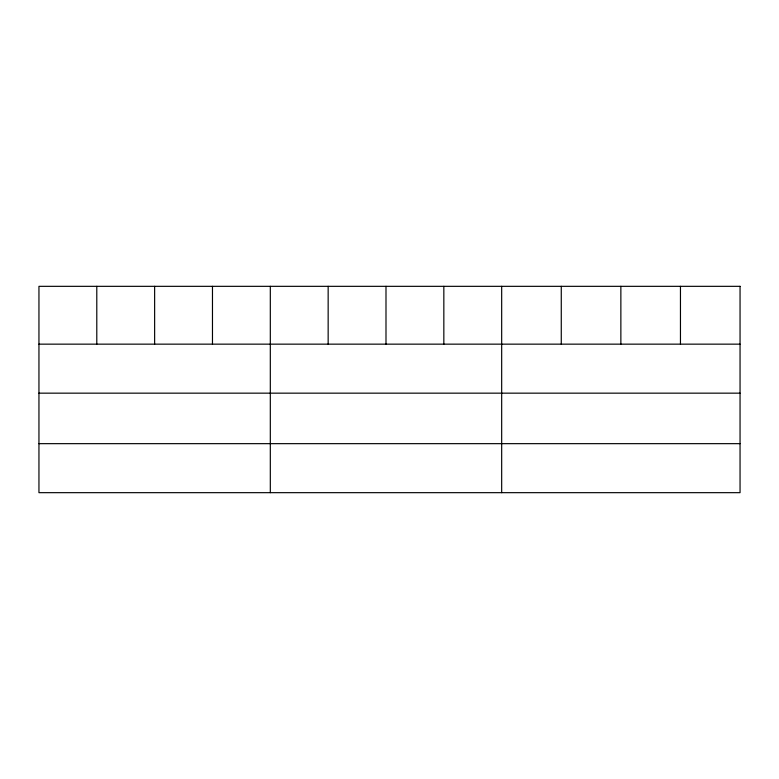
<?xml version="1.0" encoding="UTF-8"?>
<svg xmlns="http://www.w3.org/2000/svg" width="779" height="779" viewBox="0 0 779 779"><rect width="100%" height="100%" fill="white"/><g stroke="black" fill="none" stroke-linecap="round" stroke-linejoin="round"><path stroke-width="1.17" d="M38.95 344.152L740.05 344.152M38.95 393.161L740.05 393.161M38.95 443.66L740.05 443.66M680.457 286.331L680.457 344.152M620.863 286.331L620.863 344.152M561.269 286.331L561.269 344.152M501.676 286.331L501.676 492.669M443.835 286.331L443.835 344.152M385.994 286.331L385.994 344.152M328.154 286.331L328.154 344.152M270.313 286.331L270.313 492.669M212.472 286.331L212.472 344.152M154.632 286.331L154.632 344.152M96.791 286.331L96.791 344.152M740.05 286.331L38.95 286.331L38.95 492.669L740.05 492.669L740.05 286.331"/></g></svg>
